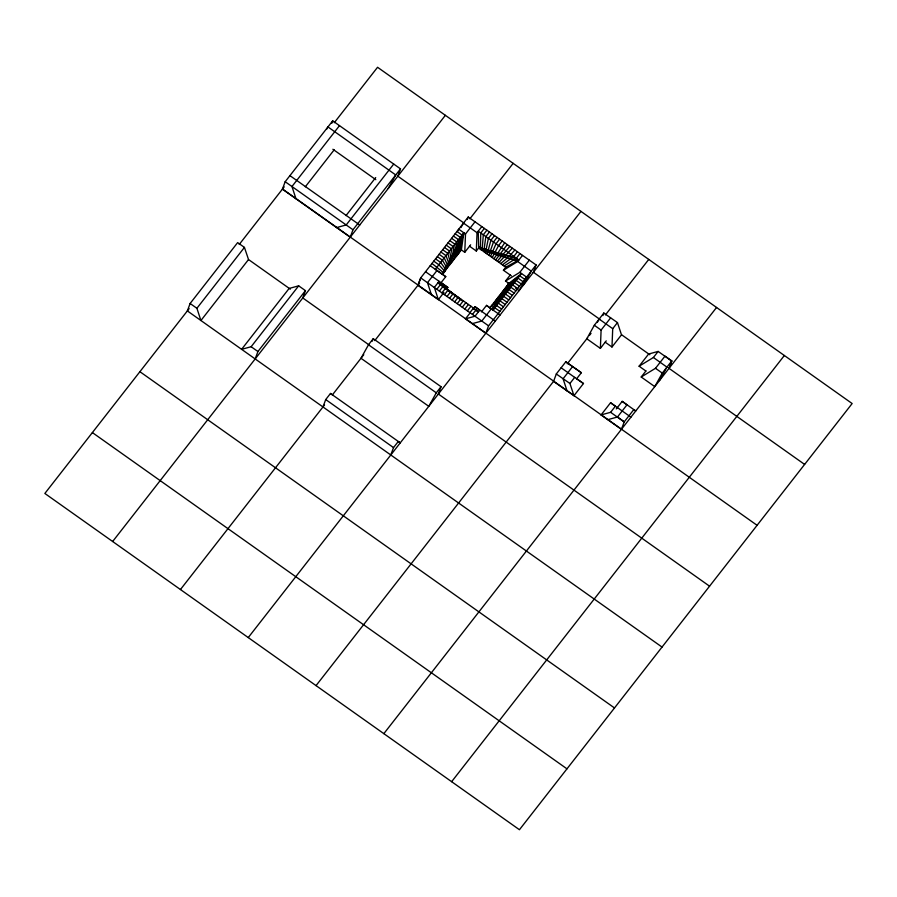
<?xml version="1.0" encoding="UTF-8"?>
<svg xmlns="http://www.w3.org/2000/svg" width="897" height="897" viewBox="0 0 897 897"><rect width="100%" height="100%" fill="white"/><g stroke="black" fill="none" stroke-linecap="round" stroke-linejoin="round"><path stroke-width="1.35" d="M456.629 255.993L456.685 241.921L451.595 238.322M480.411 247.83L480.77 232.985L484.335 228.421M460.251 249.108L464.769 252.304L465.509 233.994L475.006 221.817M469.523 246.215L476.307 251.025L477.036 232.704L481.79 226.627M602.907 315.565L603.905 312.986L594.319 325.263L586.806 338.774L600.373 348.384L601.102 330.074L610.61 317.897M605.195 342.194L611.978 347.004L612.718 328.683L617.461 322.595L603.827 313.087M457.818 254.468L458.468 239.645L453.377 236.034M459.006 252.954L460.251 237.357L455.16 233.758M482.07 250.386L483.315 234.79L486.88 230.226M460.195 251.429L462.022 235.081L456.943 231.471M483.763 251.586L485.849 236.595L489.414 232.02M463.446 236.057L463.278 233.848L442.916 273.237L444.497 271.982L463.446 236.057L449.924 260.646M485.456 252.786L488.394 238.389L491.96 233.825M487.161 253.986L490.939 240.194L494.505 235.631M488.854 255.185L493.485 241.999L497.05 237.425M290.336 289.159L248.525 259.536L244.433 247.404L237.649 242.605L190.119 303.489L187.361 310.911L662.031 647.073M285.179 181.721L282.42 189.144L350.222 237.178L352.981 229.755L400.511 168.871L332.709 120.837L285.179 181.721L352.981 229.755M331.789 123.315L332.709 120.837M255.163 358.946L257.921 351.523L305.451 290.639L298.667 285.84L289.126 288.453L241.596 349.337L251.138 346.724L298.667 285.84M302.693 298.062L305.451 290.639M397.752 176.294L400.511 168.871M322.954 406.98L325.723 399.557L330.477 393.469L332.462 394.803M372.333 341.152L373.253 338.685L441.044 386.719L438.285 394.142M533.267 272.475L536.103 264.951L468.234 217.018L420.704 277.902L417.946 285.313L438.364 299.632L443.903 292.523M418.013 285.224L420.783 277.801M467.315 219.485L468.234 217.018M390.756 455.026L393.514 447.603L398.268 441.515L400.264 442.849L330.477 393.469M536.103 264.951L488.573 325.835L485.815 333.258L465.476 318.85L470.23 312.761M556.375 373.87L553.539 381.393L573.957 395.7L583.465 383.524L576.681 378.725M668.949 368.454L671.707 361.031L658.14 351.422L648.609 354.035L639.101 366.211L645.874 371.022M671.786 360.93L662.278 373.107L654.765 386.618L641.209 377.009L655.494 368.297L665.002 356.12L671.786 360.93L669.027 368.353L804.62 464.422M490.547 256.385L496.019 243.793L499.584 239.23M443.365 273.428L463.738 234.027M442.916 273.237L446.65 266.835M492.24 257.585L498.564 245.599L502.129 241.035M326.71 129.179L327.954 126.926L395.756 174.96L388.244 188.471M373.253 338.685L368.499 344.773L360.986 358.273L428.777 406.319L436.29 392.808L441.044 386.719M457.47 231.437L458.726 229.195L465.509 233.994M460.968 227.603L463.48 223.106L477.036 232.704M523.758 284.652L531.282 271.141L517.715 261.532L503.419 270.244L511.335 275.839M597.279 322.46L599.151 319.074L612.718 328.683M659.441 380.631L666.953 367.12L653.397 357.511L639.101 366.211M493.395 309.375L508.868 283.104L495.088 307.2L493.395 309.375L492.655 308.703L508.868 283.104M495.178 305.563L509.238 283.508M493.933 258.785L504.675 242.829M438.79 283.508L439.126 283.026L441.537 284.73L462.504 300.977M441.537 284.73L441.201 285.212L453.344 294.62M495.626 259.984L507.22 244.634M189.132 308.635L44.85 493.462L519.441 829.725L852.15 403.538L377.559 67.275L334.267 122.721M239.207 244.489L284.192 186.868M248.447 259.637L200.917 320.521L196.903 308.288L244.433 247.404M339.492 125.647L291.962 186.531L295.976 198.753M305.316 186.789L334.177 149.833M345.995 215.616L375.697 177.561M393.727 164.073L346.197 224.956L336.655 227.569M112.652 541.496L445.361 115.321M180.443 589.531L324.546 404.951M332.372 394.927L363.778 354.696M374.811 340.568L419.617 283.172M469.871 218.801L513.151 163.355M444.037 287.769L446.213 289.439L447.861 287.455L441.089 282.645L445.764 276.657L436.985 270.524L427.477 282.701L431.502 294.922M447.861 287.455L439.093 281.322L434.339 287.41L438.364 299.632M464.769 252.304L470.645 244.791M436.884 289.204L440.449 284.641M439.418 291.009L442.983 286.446M441.963 292.814L445.529 288.24M476.307 251.025L479.469 246.967M444.508 294.608L448.074 290.045L449.756 292.142M447.054 296.414L450.619 291.85M449.599 298.219L453.153 293.644M452.133 300.013L455.698 295.449M454.678 301.818L458.244 297.255M457.223 303.612L460.789 299.049M459.769 305.417L463.323 300.854M462.303 307.223L465.868 302.659M509.754 246.44L497.33 261.195M464.848 309.017L468.413 304.453M512.299 248.234L499.024 262.395M467.393 310.822L470.959 306.258M514.844 250.039L509.171 256.407M469.938 312.627L473.493 308.063M517.39 251.844L513.824 256.407L502.41 264.794M473.403 308.703L474.984 306.673L495.323 321.081M503.419 270.244L505.796 267.194L518.903 260.007L478.224 231.191L478.684 247.976L505.796 267.194M472.472 314.421L476.038 309.857L473.481 309.185M519.924 253.638L516.358 258.213L504.103 265.994M517.715 261.532L522.469 255.443M481.487 311.831L486.522 305.384L493.002 310.059L521.516 273.529L508.924 283.43L489.908 307.783M510.045 284.237L505.527 281.03L510.281 274.942M498.082 313.658L500.078 314.993L491.298 308.86L481.801 321.036L472.259 323.649M505.527 281.03L519.823 272.329L529.331 260.152M248.245 637.576L580.953 211.389M576.603 378.826L581.357 372.737L565.805 361.794L556.297 373.971L569.931 383.479L573.957 395.7M316.047 685.611L553.696 381.191M567.274 363.801L587.647 337.709M589.329 335.556L591.033 333.359M605.464 314.881L648.755 259.424M581.357 372.737L572.589 366.604L563.081 378.781L567.095 391.002M569.931 383.479L574.685 377.39L583.465 383.524M600.373 348.384L606.237 340.86M611.978 347.004L621.486 334.828L617.461 322.595M607.931 419.628L617.472 417.004L624.256 421.814L621.419 429.327L601.08 414.919L610.577 402.742L630.916 417.15M601.08 414.919L610.61 412.306L615.364 406.218L610.577 402.742M653.397 357.511L658.14 351.422M616.317 408.886L622.193 401.363L635.749 410.972L633.764 409.637L624.177 421.915L610.61 412.306M641.209 377.009L645.952 370.921M617.472 417.004L626.981 404.827L622.193 401.363M383.849 733.645L716.557 307.469M451.64 781.679L784.348 355.504M479.39 247.583L515.472 258L517.883 259.704L515.214 258.269L479.39 247.583L479.413 248.547L479.648 247.314M515.035 260.141L481.027 249.691L516.078 260.825L517.883 259.704M500.717 263.595L507.052 258.201M507.736 284.954L519.733 275.805L524.823 279.416M506.547 286.479L517.95 278.092L523.041 281.692M505.359 288.004L516.167 280.38L521.258 283.979M504.17 289.518L514.385 282.656L519.475 286.266M502.982 291.043L512.602 284.943L517.692 288.542M501.793 292.568L510.819 287.219L515.91 290.83M500.604 294.093L509.036 289.507L514.127 293.106M499.416 295.606L507.254 291.794L512.344 295.393M498.227 297.131L505.471 294.07L510.561 297.681M497.039 298.656L503.688 296.358L508.778 299.957M465.476 318.85L475.018 316.226L479.772 310.138L474.984 306.673M495.85 300.181L501.905 298.645L506.996 302.244M494.662 301.695L500.134 300.921L505.213 304.532M493.473 303.22L498.351 303.208L503.43 306.808M492.285 304.745L496.568 305.485L501.647 309.095M476.195 310.878L478.583 311.663L437.904 282.835M491.096 306.269L493.552 307.267M359.731 225.001L289.933 175.633M397.831 176.204L464.5 223.431M533.423 272.273L600.093 319.511M621.565 334.727L649.809 354.741M519.823 272.329L526.606 277.128L519.094 290.639L515.697 288.24M655.494 368.297L662.278 373.107M594.319 325.263L601.102 330.074M479.671 248.278L481.285 249.422M332.877 149.25L375.809 179.669M449.812 240.609L454.902 244.208L455.441 257.517M448.029 242.885L453.12 246.496L454.252 259.042M446.246 245.173L451.337 248.772L453.063 260.556M444.464 247.46L449.554 251.059L451.875 262.081M442.681 249.736L447.771 253.346L450.686 263.606M440.898 252.023L445.988 255.623L449.498 265.131M439.115 254.3L444.206 257.91L448.309 266.644M437.332 256.587L442.423 260.186L447.121 268.169M435.55 258.874L440.64 262.473L445.932 269.694M433.767 261.15L438.857 264.761L444.744 271.219M431.984 263.438L443.555 272.733M494.785 307.772L499.864 311.371M441.234 273.462L445.764 276.657M430.212 265.725L436.985 270.524M565.805 361.794L572.589 366.604M425.537 271.713L439.093 281.322M561.13 367.781L574.685 377.39M420.704 277.902L488.573 325.835M282.499 189.043L757.09 525.306M302.771 297.961L369.441 345.199M438.364 394.041L709.561 586.189M368.499 344.773L436.29 392.808M190.119 303.489L196.903 308.288M251.138 346.724L257.921 351.523M325.723 399.557L393.514 447.603M139.91 371.694L614.501 707.957M92.38 432.578L566.971 768.841M486.522 305.384L491.298 308.86M459.6 299.026L439.126 283.026M463.805 232.794L461.383 249.904L442.367 274.258L435.292 269.324L463.805 232.794"/></g></svg>
